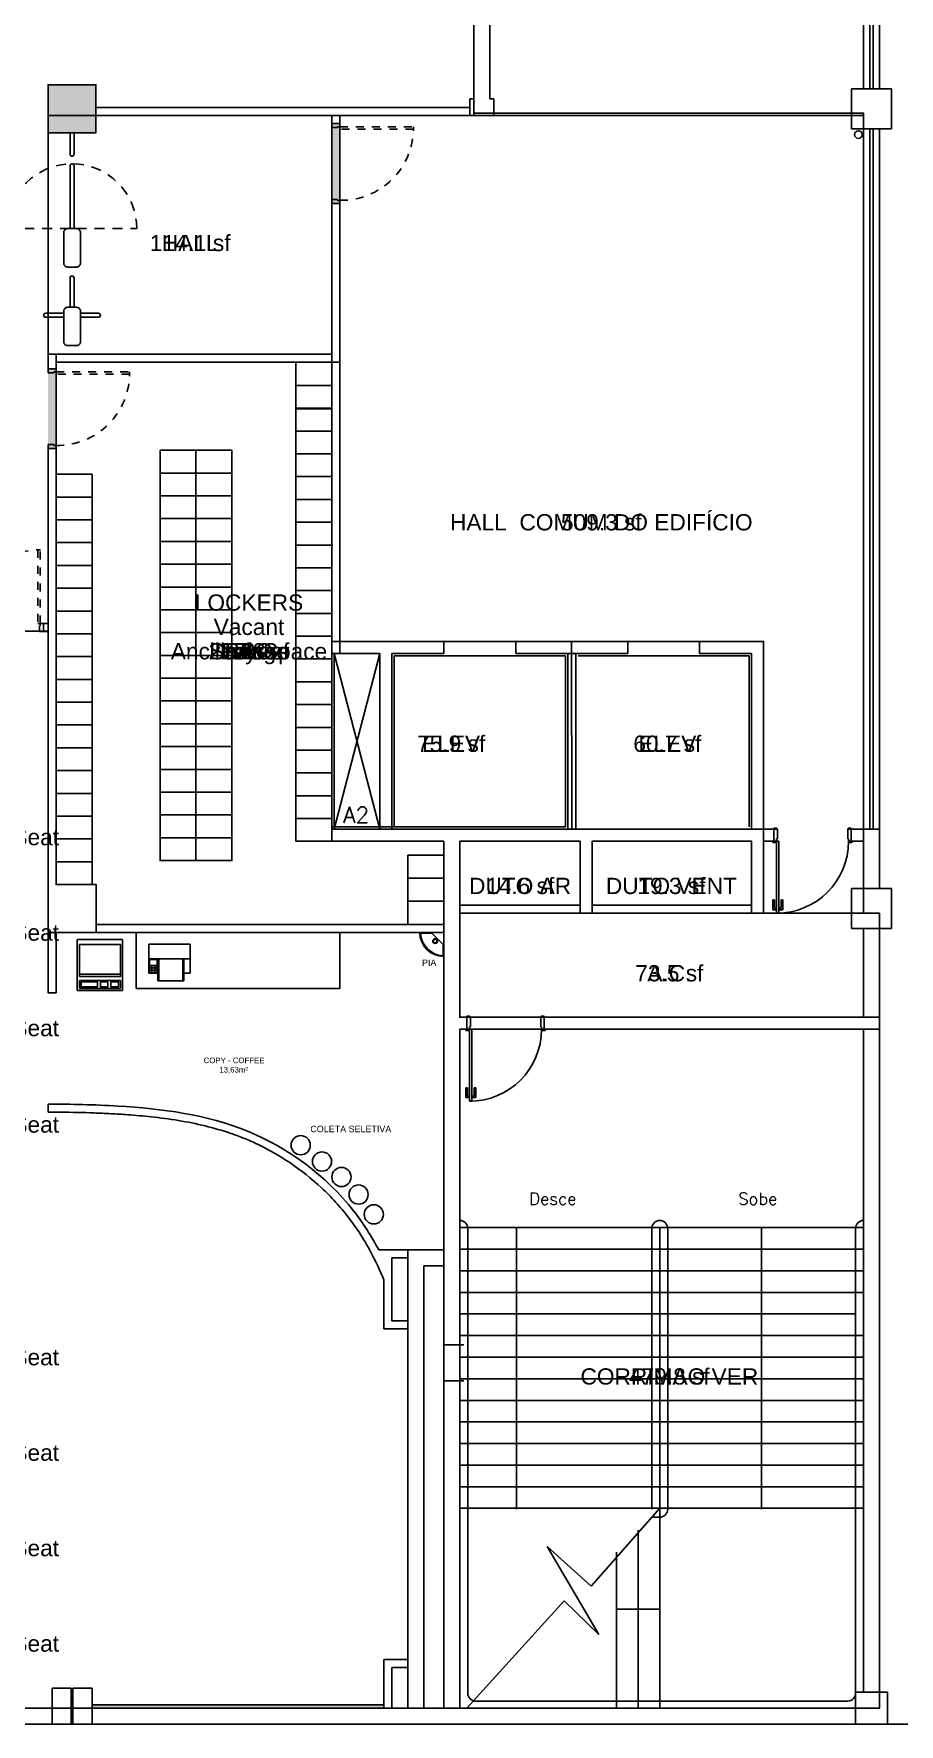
# Model space of a CAD drawing. Header units: metres. Extents: x 249.2 to 324.9, y -97.6 to -23.3.
# Drawn here: x 282.58 to 293.4, y -97.63 to -76.49 of the extents above; entities that cross this region are included whole.
import ezdxf
from ezdxf.enums import TextEntityAlignment as Align

# ---------------------------------------------------------------- set-up
doc = ezdxf.new("R2010")
doc.units = ezdxf.units.M
doc.linetypes.add('ACC BH AltaVila -2PAV$0$HIDDEN2', pattern=[0.1875, 0.125, -0.0625])
doc.linetypes.add('HIDDEN', pattern=[9.525, 6.35, -3.175])
for name, color, linetype in [('ACC BH AltaVila -2PAV$0$CONS1', 7, 'Continuous'), ('ACC BH AltaVila -2PAV$0$DGS', 7, 'Continuous'), ('ACC BH AltaVila -2PAV$0$INF', 7, 'Continuous'), ('ACC BH AltaVila -2PAV$0$MAR', 7, 'Continuous'), ('ACC BH AltaVila -2PAV$0$MBN', 7, 'Continuous'), ('ACC BH AltaVila -2PAV$0$P02', 7, 'Continuous'), ('ACC BH AltaVila -2PAV$0$P04', 7, 'Continuous'), ('ACC BH AltaVila -2PAV$0$PLR', 7, 'Continuous'), ('ACC BH AltaVila -2PAV$0$PN1', 7, 'Continuous'), ('ACC BH AltaVila -2PAV$0$POR', 7, 'Continuous'), ('ACC BH AltaVila -2PAV$0$PRJ', 7, 'ACC BH AltaVila -2PAV$0$HIDDEN2'), ('ACC BH AltaVila -2PAV$0$SAN', 7, 'Continuous'), ('ACC BH AltaVila -2PAV$0$SEPMAR', 7, 'Continuous'), ('ACC BH AltaVila -2PAV$0$TXT', 7, 'Continuous'), ('ACC BH AltaVila -2PAV$0$TXT_AMBIENTES', 7, 'ACC BH AltaVila -2PAV$0$HIDDEN2'), ('EC1 Area Names', 220, 'Continuous'), ('EC1 Area Polygons', 30, 'Continuous'), ('EC1 Area Square Footages', 7, 'Continuous'), ('EC1 Space Function Descs', 7, 'Continuous'), ('EC1 Space Names', 7, 'Continuous'), ('EC1 Space Numbers', 140, 'Continuous'), ('EC1 Space Polygons', 6, 'Continuous'), ('EC1 Space Square Footages', 7, 'Continuous'), ('EC1 Space Status Descs', 7, 'Continuous'), ('EC1 Space Type Descs', 7, 'Continuous'), ('EC1 Tenant Names', 7, 'Continuous'), ('EC1 UDA Design Capacity', 7, 'Continuous'), ('EC1 UDA Is Secured', 7, 'Continuous'), ('EC1 Zone Polygons', 4, 'Continuous'), ('MBN', 7, 'Continuous')]:
    doc.layers.add(name, color=color, linetype=linetype)
doc.styles.add('ACC BH AltaVila -2PAV$0$ROMANS', font='romans')
doc.styles.add('ACC BH AltaVila -2PAV$0$STYLE1', font='arial.ttf')
doc.styles.add('EC1 LABELS', font='arial.ttf', dxfattribs={"height": 0.2})

# ---------------------------------------------------------------- blocks, each defined once
blk = doc.blocks.new('ACC BH AltaVila -2PAV$0$PT 90 BT 10')
at = {"color": 2}
blk.add_lwpolyline([(96.4, -6944.2), (99.4, -6944.2), (99.4, -6945.2), (106.4, -6945.2), (106.4, -6940.2), (96.4, -6940.2), (96.4, -6944.2)], dxfattribs=at)
for points in [[(4.4, -7033.2), (96.4, -7033.2), (96.4, -7036.2), (4.4, -7036.2)], [(96.4, -7036.2), (99.4, -7036.2), (99.4, -7035.2), (106.4, -7035.2), (106.4, -7040.2), (96.4, -7040.2)]]:
    blk.add_lwpolyline(points, close=True, dxfattribs=at)
at = {"color": 1}
blk.add_arc((94.9, -7034.7), 90.5, 89.0283, 180.9717, dxfattribs=at)
blk = doc.blocks.new('ACC BH AltaVila -2PAV$0$modulo 2')
at = {"layer": 'ACC BH AltaVila -2PAV$0$MBN', "color": 10}
for p, q in [((79691, -85660), (79691, -85705)), ((79720, -85660), (79720, -85705))]:
    blk.add_line(p, q, dxfattribs=at)
blk.add_lwpolyline([(79749, -85660), (79691, -85660), (79691, -85705), (79749, -85705)], close=True, dxfattribs=at)
blk = doc.blocks.new('ACC BH AltaVila -2PAV$0$lockers')
at = {"layer": 'ACC BH AltaVila -2PAV$0$MBN'}
for p, q in [((80773.5, -88038.5), (80773.5, -88083.5)), ((80802, -88038.5), (80802, -88083.5)), ((80830.5, -88038.5), (80830.5, -88083.5))]:
    blk.add_line(p, q, dxfattribs=at)
blk.add_lwpolyline([(80859, -88038.5), (80745, -88038.5), (80745, -88083.5), (80859, -88083.5)], close=True, dxfattribs=at)
blk = doc.blocks.new('ACC BH AltaVila -2PAV$0$XR1')
at = {"layer": 'ACC BH AltaVila -2PAV$0$INF'}
for p, q in [((27, 10), (87, 10)), ((27, -5), (27, 10)), ((30, 3.5), (84, 3.5)), ((30, 3.5), (30, -38.7)), ((84, 3.5), (84, -38.7)), ((87, 10), (87, -5)), ((27, -5), (27, -42)), ((87, -5), (87, -42)), ((27, -57), (27, -42)), ((84, -35.7), (30, -35.7)), ((84, -38.7), (30, -38.7)), ((30, -44), (84, -44)), ((30, -44), (30, -54.7)), ((84, -44), (84, -54.7)), ((87, -42), (87, -57)), ((87, -57), (27, -57)), ((84, -54.7), (30, -54.7))]:
    blk.add_line(p, q, dxfattribs=at)
for points in [[(32.6, -45.9), (32.6, -52.5), (42.4, -52.5), (42.4, -45.9)], [(46.4, -45.9), (46.4, -52.5), (56.3, -52.5), (56.3, -45.9)], [(60.2, -45.9), (60.2, -52.5), (81.7, -52.5), (81.7, -45.9)]]:
    blk.add_lwpolyline(points, close=True, dxfattribs=at)
blk = doc.blocks.new('ACC BH AltaVila -2PAV$0$EQ18')
at = {"layer": 'ACC BH AltaVila -2PAV$0$INF'}
for p, q in [((384.8, -368.3), (354.8, -368.3)), ((354.8, -374.9), (354.8, -368.3)), ((369.8, -411.3), (369.8, -368.3)), ((384.8, -411.3), (384.8, -368.3)), ((369.8, -374.9), (346.8, -374.9)), ((346.8, -401.9), (346.8, -374.9)), ((369.8, -375.9), (346.8, -375.9)), ((369.8, -400.9), (346.8, -400.9)), ((369.8, -401.9), (346.8, -401.9)), ((354.8, -411.3), (354.8, -401.9)), ((355.5, -402.5), (362.6, -402.5)), ((355.5, -404.9), (362.6, -404.9)), ((357.9, -410.5), (357.9, -402.5)), ((360.2, -410.5), (360.2, -402.5)), ((362.6, -410.5), (362.6, -402.5)), ((384.8, -411.3), (354.8, -411.3)), ((355.5, -408), (362.6, -408))]:
    blk.add_line(p, q, dxfattribs=at)
blk.add_lwpolyline([(355.5, -410.5), (355.5, -402.5), (369.1, -402.5), (369.1, -410.5)], close=True, dxfattribs=at)
blk = doc.blocks.new('ACC BH AltaVila -2PAV$0$CUBA CANTO')
at = {"layer": 'ACC BH AltaVila -2PAV$0$SAN'}
for p, q in [((12427.8, -2264.7), (12427.8, -2250.6)), ((12428.8, -2279.6), (12428.8, -2249.6)), ((12398.8, -2279.6), (12428.8, -2279.6)), ((12399.8, -2278.6), (12414, -2278.6)), ((12413, -2279.6), (12428.8, -2263.7))]:
    blk.add_line(p, q, dxfattribs=at)
for radius in [3, 2.3]:
    blk.add_circle((12418.1, -2268.8), radius, dxfattribs=at)
for radius, start, end in [(30, 90, 180), (29, 91.9761, 178.0239)]:
    blk.add_arc((12428.8, -2279.6), radius, start, end, dxfattribs=at)
blk = doc.blocks.new('A$C0531390a')
at = {"layer": 'ACC BH AltaVila -2PAV$0$MBN'}
for points in [[(0.405, 0.46), (0.405, 0.685, 0.414214), (0.38, 0.71), (0.38, 0.71, 0.414214), (0.355, 0.685), (0.355, 0.46)], [(0.05, 0.25), (0.43, 0.25, 0.414214), (0.48, 0.3), (0.48, 0.41, 0.414214), (0.43, 0.46), (0.05, 0.46, 0.414214), (0, 0.41), (0, 0.3, 0.414214)], [(0.405, 0.25), (0.405, 0.025, -0.414214), (0.38, 0), (0.38, 0, -0.414214), (0.355, 0.025), (0.355, 0.25)], [(0.48, 0.33), (0.845, 0.33, 0.414214), (0.87, 0.355), (0.87, 0.355, 0.414214), (0.845, 0.38), (0.48, 0.38)]]:
    blk.add_lwpolyline(points, format="xyb", close=True, dxfattribs=at)
blk = doc.blocks.new('ACC BH AltaVila -2PAV$0$dajkdajkf')
at = {"layer": 'ACC BH AltaVila -2PAV$0$PLR'}
h = blk.add_hatch(color=256, dxfattribs=at)
h.dxf.hatch_style = 1
h.paths.add_polyline_path([(79892.9, -86655.6), (79952.9, -86655.6), (79952.9, -86595.6), (79892.9, -86595.6)])
blk.add_lwpolyline([(79892.9, -86655.6), (79952.9, -86655.6), (79952.9, -86595.6), (79892.9, -86595.6)], close=True, dxfattribs=at)

msp = doc.modelspace()

# ---------------------------------------------------------------- hatches: boundary and pattern name
at = {"layer": 'MBN'}
h = msp.add_hatch(color=255, dxfattribs=at)
h.dxf.hatch_style = 1
h.paths.add_polyline_path([(286.954, -97.43), (286.954, -97.386), (283.304, -97.386), (283.304, -97.43)])

# ---------------------------------------------------------------- linework, layer by layer
at = {"layer": 'ACC BH AltaVila -2PAV$0$CONS1'}
msp.add_line((282.854, -88.484), (282.854, -87.784), dxfattribs=at)
at = {"layer": 'ACC BH AltaVila -2PAV$0$DGS'}
for p, q in [((283.354, -77.415), (288.029, -77.415)), ((283.354, -77.515), (286.304, -77.515)), ((286.304, -77.515), (286.304, -77.685)), ((286.404, -77.515), (288.029, -77.515)), ((286.404, -77.515), (286.404, -77.665)), ((286.304, -78.615), (286.304, -80.39)), ((286.404, -78.615), (286.404, -84.24)), ((286.304, -84.09), (286.304, -82.89)), ((282.754, -89.876), (282.754, -89.976)), ((287.254, -91.7), (286.89, -91.7)), ((287.054, -91.8), (287.054, -92.585)), ((287.254, -91.8), (287.054, -91.8)), ((286.954, -92.074), (286.954, -92.685)), ((286.954, -92.685), (287.254, -92.685)), ((287.054, -92.585), (287.254, -92.585)), ((286.954, -96.819), (287.254, -96.819)), ((286.954, -96.819), (286.954, -97.43)), ((287.054, -96.919), (287.254, -96.919)), ((287.054, -96.919), (287.054, -97.43))]:
    msp.add_line(p, q, dxfattribs=at)
for points in [[(283.864, -80.6), (286.304, -80.6), (286.304, -80.5), (282.754, -80.5), (282.754, -80.7)], [(282.854, -80.72), (282.854, -80.6), (283.864, -80.6)], [(282.754, -81.68), (282.754, -87.13)], [(282.854, -87.13), (282.854, -81.68)], [(282.657, -83.865), (282.754, -83.865)], [(282.647, -83.965), (282.754, -83.965)], [(287.704, -87.63), (287.704, -87.73), (283.354, -87.73), (283.354, -87.63), (287.704, -87.63), (287.704, -87.63)]]:
    msp.add_lwpolyline(points, dxfattribs=at)
msp.add_lwpolyline([(282.754, -87.73), (282.854, -87.73), (282.854, -88.484), (282.754, -88.484)], close=True, dxfattribs=at)
for points, knots in [([(286.954, -92.074), (286.905, -91.955), (286.851, -91.839), (286.745, -91.641), (286.696, -91.558), (286.602, -91.415), (286.558, -91.353), (286.461, -91.227), (286.407, -91.163), (286.294, -91.039), (286.235, -90.979), (286.049, -90.807), (285.916, -90.702), (285.702, -90.558), (285.626, -90.512), (285.483, -90.432), (285.417, -90.398), (285.298, -90.343), (285.247, -90.321), (285.144, -90.279), (285.092, -90.26), (284.933, -90.206), (284.826, -90.175), (284.498, -90.095), (284.272, -90.06), (283.947, -90.024), (283.849, -90.016), (283.681, -90.004), (283.61, -90), (283.47, -89.992), (283.4, -89.989), (283.19, -89.981), (283.05, -89.978), (282.857, -89.976), (282.805, -89.976), (282.753, -89.976)], [227.604788, 227.604788, 227.604788, 227.604788, 266.708278, 266.708278, 296.36678, 296.36678, 319.445889, 319.445889, 345.221103, 345.221103, 370.996316, 370.996316, 422.546744, 422.546744, 449.749078, 449.749078, 472.629044, 472.629044, 489.823206, 489.823206, 507.017368, 507.017368, 541.405692, 541.405692, 610.630373, 610.630373, 640.251525, 640.251525, 661.402387, 661.402387, 682.553249, 682.553249, 724.854974, 724.854974, 740.554049, 740.554049, 740.554049, 740.554049]), ([(286.89, -91.7), (286.799, -91.528), (286.395, -90.894), (285.297, -90.077), (283.886, -89.896), (283.044, -89.876), (282.754, -89.876)], [264.428445, 264.428445, 264.428445, 264.428445, 322.099814, 487.926942, 653.35316, 740.554049, 740.554049, 740.554049, 740.554049])]:
    msp.add_open_spline(points, degree=3, knots=knots, dxfattribs=at)
at = {"layer": 'ACC BH AltaVila -2PAV$0$MAR'}
for p, q in [((283.854, -87.73), (283.854, -88.429)), ((286.404, -87.73), (286.404, -88.429)), ((283.854, -88.429), (286.404, -88.429))]:
    msp.add_line(p, q, dxfattribs=at)
at = {"layer": 'ACC BH AltaVila -2PAV$0$MBN'}
for p, q in [((284.154, -81.7), (284.604, -81.7)), ((284.154, -81.7), (284.604, -81.7)), ((284.604, -81.7), (285.054, -81.7)), ((284.604, -81.7), (285.054, -81.7)), ((284.154, -81.985), (284.604, -81.985)), ((284.604, -81.985), (285.054, -81.985)), ((282.854, -82.285), (283.304, -82.285)), ((282.854, -82.57), (283.304, -82.57)), ((282.854, -82.855), (283.304, -82.855))]:
    msp.add_line(p, q, dxfattribs=at)
for points in [[(283.054, -78.023), (283.054, -78.023, 0.414214), (283.079, -77.998), (283.079, -77.73), (283.029, -77.73), (283.029, -77.998, 0.414214)], [(283.029, -78.929), (283.029, -78.144, -0.414214), (283.054, -78.119), (283.054, -78.119, -0.414214), (283.079, -78.144), (283.079, -78.929)], [(282.949, -79.359), (282.949, -78.979, -0.414214), (282.999, -78.929), (283.109, -78.929, -0.414214), (283.159, -78.979), (283.159, -79.359, -0.414214), (283.109, -79.409), (282.999, -79.409, -0.414214)]]:
    msp.add_lwpolyline(points, format="xyb", close=True, dxfattribs=at)
at = {"layer": 'ACC BH AltaVila -2PAV$0$MBN', "color": 251, "linetype": 'ACC BH AltaVila -2PAV$0$HIDDEN2', "true_color": 0x636466}
for points in [[(283.029, -78.929), (282.244, -78.929)], [(283.109, -78.929), (283.864, -78.929)]]:
    msp.add_lwpolyline(points, dxfattribs=at)
at = {"layer": 'ACC BH AltaVila -2PAV$0$MBN'}
for points in [[(284.154, -81.7), (284.154, -82.27), (284.604, -82.27), (284.604, -81.7)], [(284.604, -81.7), (284.604, -82.27), (285.054, -82.27), (285.054, -81.7)], [(282.854, -82), (282.854, -83.14), (283.304, -83.14), (283.304, -82)], [(287.704, -87.05), (287.704, -86.765), (287.254, -86.765), (287.254, -87.05)]]:
    msp.add_lwpolyline(points, close=True, dxfattribs=at)
for centre in [(285.914, -90.39), (286.18, -90.594), (286.424, -90.787), (286.638, -91.007), (286.828, -91.255)]:
    msp.add_circle(centre, 0.12, dxfattribs=at)
at = {"layer": 'ACC BH AltaVila -2PAV$0$MBN', "color": 251, "linetype": 'ACC BH AltaVila -2PAV$0$HIDDEN2', "true_color": 0x636466}
msp.add_arc((283.054, -78.929), 0.81, 0, 180, dxfattribs=at)
at = {"layer": 'ACC BH AltaVila -2PAV$0$P02'}
for p, q in [((288.079, -77.305), (288.079, -57.33)), ((288.279, -57.53), (288.279, -77.305)), ((288.279, -77.305), (288.279, -57.555)), ((292.954, -77.18), (292.954, -67.73)), ((293.034, -67.73), (293.034, -77.18)), ((293.074, -67.73), (293.074, -77.18)), ((288.029, -77.515), (288.029, -77.305)), ((288.079, -77.305), (288.029, -77.305)), ((288.029, -77.515), (288.029, -77.305)), ((288.029, -77.305), (288.079, -77.305)), ((288.279, -77.305), (288.329, -77.305)), ((288.279, -77.305), (288.329, -77.305)), ((288.329, -77.515), (288.329, -77.305)), ((288.329, -77.305), (288.329, -77.515)), ((288.029, -77.515), (288.329, -77.515)), ((288.329, -77.485), (292.804, -77.485)), ((288.329, -77.515), (292.804, -77.515)), ((288.329, -77.515), (292.804, -77.515)), ((293.034, -77.68), (293.034, -86.44)), ((293.074, -77.68), (293.074, -86.44)), ((286.304, -84.09), (287.704, -84.09)), ((286.304, -84.09), (286.404, -84.09)), ((287.704, -84.24), (287.704, -84.09)), ((288.604, -84.24), (288.604, -84.09)), ((288.604, -84.09), (290.004, -84.09)), ((289.303, -84.09), (289.305, -86.44)), ((290.004, -84.24), (290.004, -84.09)), ((290.904, -84.24), (290.904, -84.09)), ((290.904, -84.09), (291.704, -84.09)), ((291.704, -84.09), (291.704, -86.44)), ((286.304, -84.24), (286.904, -84.24)), ((286.304, -84.24), (286.304, -86.44)), ((286.334, -84.24), (286.334, -86.44)), ((286.904, -84.24), (286.904, -86.44)), ((287.054, -84.24), (287.704, -84.24)), ((287.054, -84.24), (287.054, -86.44)), ((289.224, -84.27), (287.084, -84.27)), ((287.084, -84.27), (287.084, -86.41)), ((288.604, -84.24), (290.004, -84.24)), ((289.224, -86.41), (289.224, -84.27)), ((289.254, -84.24), (289.254, -86.44)), ((289.354, -84.24), (289.354, -86.44)), ((291.524, -84.27), (289.384, -84.27)), ((290.904, -84.24), (291.554, -84.24)), ((291.524, -86.41), (291.524, -84.27)), ((291.554, -84.24), (291.554, -86.44)), ((286.304, -86.41), (287.214, -86.41)), ((286.304, -86.59), (286.304, -86.44)), ((287.054, -86.44), (291.554, -86.44)), ((287.084, -86.41), (289.224, -86.41)), ((289.305, -86.44), (291.554, -86.44)), ((291.831, -86.44), (291.704, -86.44)), ((291.871, -86.425), (291.831, -86.425)), ((291.831, -86.44), (291.831, -86.425)), ((291.831, -86.44), (291.831, -86.59)), ((291.831, -86.44), (291.876, -86.44)), ((291.871, -86.44), (291.871, -86.425)), ((291.876, -86.56), (291.876, -86.44)), ((292.756, -86.44), (292.801, -86.44)), ((292.756, -86.56), (292.756, -86.44)), ((292.761, -86.425), (292.801, -86.425)), ((292.761, -86.44), (292.761, -86.425)), ((292.801, -86.44), (292.801, -86.425)), ((292.801, -86.44), (292.801, -86.59)), ((292.801, -86.44), (293.154, -86.44)), ((293.154, -86.44), (293.154, -87.18)), ((286.304, -86.59), (286.904, -86.59)), ((287.704, -86.59), (287.704, -97.43)), ((287.904, -86.59), (289.409, -86.59)), ((287.904, -86.59), (287.904, -88.79)), ((289.409, -86.59), (289.409, -87.49)), ((289.559, -86.59), (289.559, -87.49)), ((289.559, -86.59), (291.554, -86.59)), ((291.554, -86.59), (291.554, -87.49)), ((291.831, -86.59), (291.704, -86.59)), ((291.704, -86.59), (291.704, -87.49)), ((291.866, -86.59), (291.821, -86.59)), ((291.821, -86.605), (291.821, -86.59)), ((291.861, -86.605), (291.821, -86.605)), ((291.861, -86.605), (291.861, -86.59)), ((291.866, -86.56), (291.866, -86.59)), ((291.866, -86.56), (291.876, -86.56)), ((291.866, -87.49), (291.866, -86.59)), ((291.866, -86.59), (291.896, -86.59)), ((291.896, -86.59), (291.896, -87.49)), ((292.766, -86.56), (292.756, -86.56)), ((292.766, -86.59), (292.766, -86.56)), ((292.766, -86.59), (292.811, -86.59)), ((292.771, -86.605), (292.771, -86.59)), ((292.771, -86.605), (292.811, -86.605)), ((292.801, -86.59), (292.954, -86.59)), ((292.811, -86.605), (292.811, -86.59)), ((292.954, -86.59), (292.954, -87.18)), ((292.804, -87.18), (293.304, -87.18)), ((292.804, -87.68), (292.804, -87.18)), ((292.804, -87.18), (293.304, -87.18)), ((287.904, -87.39), (289.409, -87.39)), ((287.904, -87.49), (289.409, -87.49)), ((289.409, -87.49), (289.559, -87.49)), ((289.559, -87.39), (291.554, -87.39)), ((289.559, -87.49), (291.554, -87.49)), ((291.554, -87.49), (291.704, -87.49)), ((291.839, -87.322), (291.819, -87.322)), ((291.819, -87.445), (291.819, -87.322)), ((291.866, -87.445), (291.819, -87.445)), ((291.839, -87.425), (291.839, -87.322)), ((291.839, -87.425), (291.866, -87.425)), ((291.896, -87.49), (291.866, -87.49)), ((291.896, -87.49), (291.866, -87.49)), ((291.924, -87.425), (291.896, -87.425)), ((291.896, -87.445), (291.944, -87.445)), ((291.924, -87.322), (291.944, -87.322)), ((291.924, -87.425), (291.924, -87.322)), ((291.944, -87.445), (291.944, -87.322)), ((293.304, -87.68), (292.804, -87.68)), ((292.954, -87.68), (292.954, -88.79)), ((293.154, -87.68), (293.154, -97.23)), ((288.031, -88.775), (287.991, -88.775)), ((287.991, -88.79), (287.991, -88.775)), ((288.031, -88.79), (288.031, -88.775)), ((288.921, -88.79), (288.921, -88.775)), ((288.921, -88.775), (288.961, -88.775)), ((288.961, -88.79), (288.961, -88.775)), ((287.991, -88.79), (287.904, -88.79)), ((287.991, -88.94), (287.904, -88.94)), ((287.904, -97.43), (287.904, -88.94)), ((288.026, -88.94), (287.981, -88.94)), ((287.981, -88.955), (287.981, -88.94)), ((288.021, -88.955), (287.981, -88.955)), ((287.991, -88.79), (287.991, -88.94)), ((287.991, -88.79), (288.036, -88.79)), ((288.021, -88.955), (288.021, -88.94)), ((288.026, -88.91), (288.026, -88.94)), ((288.026, -88.91), (288.036, -88.91)), ((288.026, -89.84), (288.026, -88.94)), ((288.026, -88.94), (288.056, -88.94)), ((288.036, -88.91), (288.036, -88.79)), ((288.056, -88.94), (288.056, -89.84)), ((288.916, -88.79), (288.961, -88.79)), ((288.916, -88.91), (288.916, -88.79)), ((288.926, -88.91), (288.916, -88.91)), ((288.926, -88.94), (288.926, -88.91)), ((288.926, -88.94), (288.971, -88.94)), ((288.931, -88.955), (288.931, -88.94)), ((288.931, -88.955), (288.971, -88.955)), ((288.961, -88.79), (288.961, -88.94)), ((288.961, -88.79), (292.954, -88.79)), ((288.961, -88.94), (292.954, -88.94)), ((288.971, -88.955), (288.971, -88.94)), ((292.954, -88.94), (292.954, -97.23)), ((287.979, -89.795), (287.979, -89.672)), ((287.999, -89.672), (287.979, -89.672)), ((288.026, -89.795), (287.979, -89.795)), ((287.999, -89.775), (287.999, -89.672)), ((287.999, -89.775), (288.026, -89.775)), ((288.084, -89.775), (288.056, -89.775)), ((288.056, -89.795), (288.104, -89.795)), ((288.084, -89.775), (288.084, -89.672)), ((288.084, -89.672), (288.104, -89.672)), ((288.104, -89.795), (288.104, -89.672)), ((288.056, -89.84), (288.026, -89.84)), ((288.056, -89.84), (288.026, -89.84)), ((287.704, -90.682), (287.704, -91.132)), ((287.704, -91.132), (287.704, -90.682)), ((290.404, -91.42), (287.904, -91.42)), ((290.404, -97.43), (290.404, -91.42)), ((292.95, -91.42), (290.404, -91.42)), ((290.404, -94.93), (290.404, -91.42)), ((287.704, -91.7), (287.254, -91.7)), ((287.254, -91.7), (287.254, -97.43)), ((290.404, -91.69), (287.904, -91.69)), ((292.95, -91.69), (290.404, -91.69)), ((287.704, -91.9), (287.454, -91.9)), ((287.454, -91.9), (287.454, -97.43)), ((290.404, -91.96), (287.904, -91.96)), ((292.95, -91.96), (290.404, -91.96)), ((290.404, -92.23), (287.904, -92.23)), ((292.95, -92.23), (290.404, -92.23)), ((290.404, -92.5), (287.904, -92.5)), ((292.85, -92.5), (290.404, -92.5)), ((290.404, -92.77), (287.904, -92.77)), ((292.95, -92.77), (290.404, -92.77)), ((287.704, -92.887), (287.954, -92.887)), ((290.404, -93.04), (287.904, -93.04)), ((292.95, -93.04), (290.404, -93.04)), ((287.954, -93.337), (287.704, -93.337)), ((290.404, -93.31), (287.904, -93.31)), ((292.95, -93.31), (290.404, -93.31)), ((290.404, -93.58), (287.904, -93.58)), ((292.95, -93.58), (290.404, -93.58)), ((290.404, -93.85), (287.904, -93.85)), ((292.95, -93.85), (290.404, -93.85)), ((290.404, -94.12), (287.904, -94.12)), ((292.95, -94.12), (290.404, -94.12)), ((290.404, -94.39), (287.904, -94.39)), ((292.95, -94.39), (290.404, -94.39)), ((290.404, -94.66), (287.904, -94.66)), ((292.95, -94.66), (290.404, -94.66)), ((290.404, -94.93), (287.904, -94.93)), ((289.546, -95.905), (290.404, -94.93)), ((292.95, -94.93), (290.404, -94.93)), ((290.404, -94.93), (290.404, -94.93)), ((290.134, -97.43), (290.134, -95.205)), ((289.642, -96.509), (288.996, -95.408)), ((288.996, -95.408), (289.546, -95.905)), ((289.864, -97.43), (289.864, -95.48)), ((287.991, -97.43), (289.208, -96.089)), ((289.208, -96.089), (289.642, -96.509)), ((293.254, -97.23), (292.854, -97.23)), ((292.854, -97.23), (292.854, -97.63)), ((258.894, -97.43), (287.704, -97.43)), ((287.704, -97.43), (258.894, -97.43)), ((287.904, -97.43), (292.854, -97.43)), ((253.244, -97.63), (292.854, -97.63)), ((290.842, -97.63), (290.842, -97.63))]:
    msp.add_line(p, q, dxfattribs=at)
at = {"layer": 'ACC BH AltaVila -2PAV$0$P02', "linetype": 'Continuous'}
for p, q in [((292.954, -67.73), (292.954, -77.18)), ((293.154, -67.73), (293.154, -77.18)), ((292.954, -77.68), (292.954, -86.44)), ((293.154, -77.68), (293.154, -86.44)), ((286.334, -86.44), (286.904, -84.24)), ((286.904, -86.44), (286.334, -84.24)), ((293.254, -97.63), (293.554, -97.63))]:
    msp.add_line(p, q, dxfattribs=at)
at = {"layer": 'ACC BH AltaVila -2PAV$0$P02'}
msp.add_circle((292.889, -77.753), 0.0473, dxfattribs=at)
for centre in [(291.866, -86.59), (288.026, -88.94)]:
    msp.add_arc(centre, 0.9, 270, 0, dxfattribs=at)
at = {"layer": 'ACC BH AltaVila -2PAV$0$P04'}
for p, q in [((287.904, -91.331), (287.904, -91.331)), ((288.004, -97.241), (288.004, -91.431)), ((288.614, -91.431), (288.614, -94.941)), ((290.304, -94.941), (290.304, -91.431)), ((290.504, -94.941), (290.504, -91.431)), ((291.679, -91.431), (291.679, -94.941)), ((292.854, -91.431), (292.854, -97.241)), ((292.954, -91.331), (292.954, -91.331)), ((290.404, -95.041), (290.306, -95.041)), ((290.404, -94.941), (290.404, -94.941)), ((289.864, -96.191), (290.404, -96.191)), ((288.072, -97.341), (292.754, -97.341))]:
    msp.add_line(p, q, dxfattribs=at)
for centre, start, end in [((287.904, -91.431), 0, 90), ((290.404, -91.431), 0, 180), ((292.954, -91.431), 90, 180), ((290.404, -94.941), 270, 0), ((288.104, -97.241), 180, 270), ((292.754, -97.241), 270, 0)]:
    msp.add_arc(centre, 0.1, start, end, dxfattribs=at)
at = {"layer": 'ACC BH AltaVila -2PAV$0$PLR'}
for p, q in [((292.804, -77.18), (293.304, -77.18)), ((292.804, -77.68), (292.804, -77.18)), ((293.304, -77.18), (293.304, -77.68)), ((293.304, -77.68), (292.804, -77.68)), ((292.804, -87.18), (293.304, -87.18)), ((292.804, -87.68), (292.804, -87.18)), ((293.304, -87.18), (293.304, -87.68)), ((293.304, -87.68), (292.804, -87.68)), ((282.804, -97.63), (282.804, -97.18)), ((282.804, -97.18), (283.044, -97.18)), ((283.044, -97.18), (283.044, -97.63)), ((283.304, -97.18), (283.064, -97.18)), ((283.064, -97.18), (283.064, -97.63)), ((283.304, -97.63), (283.304, -97.18)), ((293.254, -97.23), (292.854, -97.23)), ((292.854, -97.23), (292.854, -97.63)), ((293.254, -97.23), (292.854, -97.23)), ((292.854, -97.23), (292.854, -97.63)), ((293.254, -97.63), (293.254, -97.23)), ((293.254, -97.63), (293.254, -97.23)), ((283.044, -97.63), (282.804, -97.63)), ((283.064, -97.63), (283.304, -97.63)), ((292.854, -97.63), (293.254, -97.63)), ((292.854, -97.63), (293.254, -97.63))]:
    msp.add_line(p, q, dxfattribs=at)
at = {"layer": 'ACC BH AltaVila -2PAV$0$PN1'}
for p, q in [((286.314, -82.89), (286.294, -82.89)), ((286.324, -84.09), (286.304, -84.09))]:
    msp.add_line(p, q, dxfattribs=at)
at = {"layer": 'ACC BH AltaVila -2PAV$0$SEPMAR'}
for points in [[(286.404, -77.615), (286.304, -77.615), (286.404, -78.615), (286.304, -78.615)], [(282.754, -80.68), (282.854, -80.68), (282.754, -81.68), (282.854, -81.68)]]:
    msp.add_solid(points, dxfattribs=at)
at = {"layer": 'EC1 Area Polygons'}
for points in [[(297.854, -57.329), (288.079, -57.329), (288.079, -77.484), (292.953, -77.484), (292.953, -87.49), (293.153, -87.49), (293.153, -97.43), (287.253, -97.43), (258.893, -97.43), (253.154, -97.43), (253.154, -76.77), (253.154, -52.44), (253.154, -51.345), (252.954, -51.345), (252.954, -45.805), (250.604, -45.805), (250.604, -37.19), (250.604, -33.99), (250.604, -33.99), (253.154, -33.99), (253.154, -23.48), (266.128, -23.48), (266.128, -23.679), (302.843, -23.679)], [(288.079, -57.329), (288.079, -77.414), (288.079, -77.484), (292.803, -77.484), (292.953, -77.484), (292.953, -87.18), (292.953, -87.49), (293.153, -87.49), (293.153, -97.23), (293.153, -97.43), (287.703, -97.43), (253.154, -97.43), (253.154, -51.345)]]:
    msp.add_lwpolyline(points, dxfattribs=at)
for points in [[(286.303, -77.514), (286.303, -80.5), (282.754, -80.5), (282.754, -77.514), (286.303, -77.514)], [(286.403, -77.514), (292.953, -77.514), (292.953, -87.49), (291.704, -87.49), (291.704, -84.09), (286.403, -84.09), (286.403, -77.514)], [(286.303, -84.09), (289.303, -84.09), (289.304, -86.439), (286.303, -86.439), (286.303, -84.09)], [(289.303, -84.09), (291.704, -84.09), (291.704, -86.439), (289.304, -86.439), (289.303, -84.09)], [(287.903, -86.589), (289.408, -86.589), (289.408, -87.49), (287.903, -87.49), (287.903, -86.589)], [(289.558, -86.589), (291.554, -86.589), (291.554, -87.49), (289.558, -87.49), (289.558, -86.589)], [(287.903, -87.49), (293.153, -87.49), (293.153, -88.79), (287.903, -88.79), (287.903, -87.49)], [(287.903, -88.94), (293.153, -88.94), (293.153, -97.43), (287.903, -97.43), (287.903, -88.94)]]:
    msp.add_lwpolyline(points, close=True, dxfattribs=at)
at = {"layer": 'EC1 Space Polygons'}
msp.add_lwpolyline([(286.403, -80.6), (286.403, -84.09), (286.303, -84.09), (286.303, -86.589), (287.703, -86.589), (287.703, -87.629), (283.354, -87.629), (283.354, -87.13), (282.854, -87.13), (282.854, -80.6), (286.403, -80.6)], close=True, dxfattribs=at)
at = {"layer": 'EC1 Zone Polygons'}
msp.add_lwpolyline([(253.154, -51.345), (253.154, -77.38), (255.053, -77.38), (255.053, -83.964), (282.754, -83.964), (282.754, -87.729), (287.703, -87.729), (287.703, -87.729), (287.703, -86.589), (286.303, -86.589), (286.303, -84.09), (286.403, -84.09), (286.403, -80.6), (282.854, -80.6), (282.854, -80.5), (282.754, -80.5), (282.754, -77.514), (288.079, -77.514), (288.079, -58.81)], dxfattribs=at)
msp.add_lwpolyline([(282.754, -83.964), (264.77, -83.964), (255.053, -83.964), (255.053, -86.069), (255.603, -86.069), (255.603, -88.62), (257.136, -88.62), (258.893, -90.376), (258.893, -97.43), (287.253, -97.43), (287.253, -92.685), (287.253, -91.7), (287.703, -91.7), (287.703, -87.729), (286.403, -87.729), (282.854, -87.729), (282.754, -87.729), (282.754, -83.964)], close=True, dxfattribs=at)
at = {"layer": 'MBN', "linetype": 'HIDDEN'}
msp.add_lwpolyline([(286.954, -97.43), (286.954, -97.386), (283.304, -97.386), (283.304, -97.43)], close=True, dxfattribs=at)

# ---------------------------------------------------------------- block references
at = {"layer": 'ACC BH AltaVila -2PAV$0$INF', "xscale": -0.009500000000000454, "yscale": 0.009500000000000454, "zscale": 0.009500000000000454}
msp.add_blockref('ACC BH AltaVila -2PAV$0$XR1', (283.943, -87.912), dxfattribs=at)
at = {"layer": 'ACC BH AltaVila -2PAV$0$INF', "linetype": 'Continuous', "xscale": -0.012, "yscale": 0.012, "zscale": 0.012, "rotation": 270}
msp.add_blockref('ACC BH AltaVila -2PAV$0$EQ18', (288.949, -92.495), dxfattribs=at)
at = {"layer": 'ACC BH AltaVila -2PAV$0$MBN', "xscale": -1, "rotation": 270}
msp.add_blockref('A$C0531390a', (282.699, -80.392), dxfattribs=at)
at = {"layer": 'ACC BH AltaVila -2PAV$0$MBN', "xscale": 0.01, "yscale": 0.01, "zscale": 0.01, "rotation": 90}
for name, p in [('ACC BH AltaVila -2PAV$0$modulo 2', (-570.746, -878.09)), ('ACC BH AltaVila -2PAV$0$lockers', (-594.531, -889.48)), ('ACC BH AltaVila -2PAV$0$lockers', (-594.531, -890.62)), ('ACC BH AltaVila -2PAV$0$lockers', (-596.231, -890.86)), ('ACC BH AltaVila -2PAV$0$lockers', (-595.781, -890.86)), ('ACC BH AltaVila -2PAV$0$lockers', (-597.531, -891.16)), ('ACC BH AltaVila -2PAV$0$lockers', (-594.531, -891.76)), ('ACC BH AltaVila -2PAV$0$lockers', (-596.231, -892)), ('ACC BH AltaVila -2PAV$0$lockers', (-595.781, -892)), ('ACC BH AltaVila -2PAV$0$lockers', (-597.531, -892.3)), ('ACC BH AltaVila -2PAV$0$lockers', (-594.531, -892.9)), ('ACC BH AltaVila -2PAV$0$lockers', (-596.231, -893.14)), ('ACC BH AltaVila -2PAV$0$lockers', (-595.781, -893.14)), ('ACC BH AltaVila -2PAV$0$lockers', (-597.531, -893.44)), ('ACC BH AltaVila -2PAV$0$lockers', (-594.531, -894.04)), ('ACC BH AltaVila -2PAV$0$lockers', (-596.231, -894.28)), ('ACC BH AltaVila -2PAV$0$lockers', (-595.781, -894.28)), ('ACC BH AltaVila -2PAV$0$lockers', (-597.531, -894.58)), ('ACC BH AltaVila -2PAV$0$modulo 2', (-569.346, -884.54))]:
    msp.add_blockref(name, p, dxfattribs=at)
at = {"layer": 'ACC BH AltaVila -2PAV$0$PLR', "xscale": 0.01, "yscale": 0.01, "zscale": 0.01}
msp.add_blockref('ACC BH AltaVila -2PAV$0$dajkdajkf', (-516.176, 788.827), dxfattribs=at)
at = {"layer": 'ACC BH AltaVila -2PAV$0$PRJ', "yscale": 0.01, "zscale": 0.01}
for p, xscale, rotation in [((287.368, -148.017), 0.01, 180), ((283.818, -151.082), 0.01, 180), ((212.295, -82.901), -0.01, 90)]:
    msp.add_blockref('ACC BH AltaVila -2PAV$0$PT 90 BT 10', p, dxfattribs=dict(at, xscale=xscale, rotation=rotation))
at = {"layer": 'ACC BH AltaVila -2PAV$0$SAN', "xscale": 0.01, "yscale": 0.01, "zscale": 0.01, "rotation": 90}
msp.add_blockref('ACC BH AltaVila -2PAV$0$CUBA CANTO', (264.908, -212.018), dxfattribs=at)

# ---------------------------------------------------------------- texts
at = {"layer": 'ACC BH AltaVila -2PAV$0$P02', "linetype": 'Continuous', "style": 'ACC BH AltaVila -2PAV$0$ROMANS'}
msp.add_text('A2', height=0.2, dxfattribs=at).set_placement((286.446, -86.36))
at = {"layer": 'ACC BH AltaVila -2PAV$0$POR', "linetype": 'Continuous', "style": 'ACC BH AltaVila -2PAV$0$ROMANS'}
for s, p in [('Desce', (288.772, -91.134)), ('Sobe', (291.387, -91.134))]:
    msp.add_text(s, height=0.15, dxfattribs=at).set_placement(p)
at = {"layer": 'ACC BH AltaVila -2PAV$0$TXT', "char_height": 0.08, "width": 1.55566, "attachment_point": 1, "rotation": 360, "style": 'ACC BH AltaVila -2PAV$0$STYLE1'}
for s, insert in [('\\pxql;PIA', (287.431, -88.068)), ('\\pxqc;COLETA SELETIVA', (285.763, -90.147))]:
    msp.add_mtext(s, dxfattribs=dict(at, insert=insert))
at = {"layer": 'ACC BH AltaVila -2PAV$0$TXT_AMBIENTES', "style": 'ACC BH AltaVila -2PAV$0$STYLE1'}
for s, p in [('COPY - COFFEE', (284.7, -89.364)), ('13,63m²', (284.896, -89.481))]:
    msp.add_text(s, height=0.07, rotation=360, dxfattribs=at).set_placement(p)
at = {"layer": 'EC1 Area Names', "style": 'EC1 LABELS'}
for s, p in [('HALL', (284.531, -79.21)), ('HALL  COMUM DO EDIFÍCIO', (289.674, -82.702)), ('ELEV', (287.795, -85.471)), ('ELEV', (290.5, -85.471)), ('DUTO AR', (288.658, -87.249)), ('DUTO VENT', (290.551, -87.249)), ('A.C.', (290.525, -88.341)), ('CORRIMAO VER', (290.525, -93.383))]:
    msp.add_text(s, height=0.2032, dxfattribs=at).set_placement(p, align=Align.CENTER)
at = {"layer": 'EC1 Area Square Footages', "style": 'EC1 LABELS'}
for s, p in [('114.1 sf', (284.531, -79.21)), ('509.3 sf', (289.674, -82.702)), ('75.9 sf', (287.795, -85.471)), ('60.7 sf', (290.5, -85.471)), ('14.6 sf', (288.658, -87.249)), ('19.3 sf', (290.551, -87.249)), ('73.5 sf', (290.525, -88.341)), ('479.8 sf', (290.525, -93.383))]:
    msp.add_text(s, height=0.2032, dxfattribs=at).set_placement(p, align=Align.CENTER)
at = {"layer": 'EC1 Space Function Descs', "style": 'EC1 LABELS'}
msp.add_text('Ancillary Space', height=0.2032, dxfattribs=at).set_placement((285.267, -84.315), align=Align.CENTER)
at = {"layer": 'EC1 Space Names', "style": 'EC1 LABELS'}
msp.add_text('Lockers', height=0.2032, dxfattribs=at).set_placement((285.267, -84.315), align=Align.CENTER)
at = {"layer": 'EC1 Space Numbers', "style": 'EC1 LABELS'}
msp.add_text('LOCKERS', height=0.2032, dxfattribs=at).set_placement((285.267, -83.706), align=Align.CENTER)
at = {"layer": 'EC1 Space Square Footages', "style": 'EC1 LABELS'}
msp.add_text('277.8 sf', height=0.2032, dxfattribs=at).set_placement((285.267, -84.315), align=Align.CENTER)
at = {"layer": 'EC1 Space Status Descs', "style": 'EC1 LABELS'}
msp.add_text('Vacant', height=0.2032, dxfattribs=at).set_placement((285.267, -84.01), align=Align.CENTER)
at = {"layer": 'EC1 Space Type Descs', "style": 'EC1 LABELS'}
for s, p in [('Storage', (285.267, -84.315)), ('Open Production Seat', (281.495, -86.639)), ('Open Production Seat', (281.495, -87.833)), ('Open Production Seat', (281.495, -89.027)), ('Open Production Seat', (281.495, -90.233)), ('Open Production Seat', (281.495, -93.142)), ('Open Production Seat', (281.495, -94.336)), ('Open Production Seat', (281.495, -95.529)), ('Open Production Seat', (281.495, -96.723))]:
    msp.add_text(s, height=0.2032, dxfattribs=at).set_placement(p, align=Align.CENTER)
at = {"layer": 'EC1 Tenant Names', "style": 'EC1 LABELS'}
msp.add_text('BPO', height=0.2032, dxfattribs=at).set_placement((285.267, -84.315), align=Align.CENTER)
at = {"layer": 'EC1 UDA Design Capacity', "style": 'EC1 LABELS'}
msp.add_text('2', height=0.203, dxfattribs=at).set_placement((285.267, -84.315), align=Align.CENTER)
at = {"layer": 'EC1 UDA Is Secured', "style": 'EC1 LABELS'}
msp.add_text('False', height=0.2032, dxfattribs=at).set_placement((285.267, -84.315), align=Align.CENTER)

doc.saveas('drawing.dxf')
